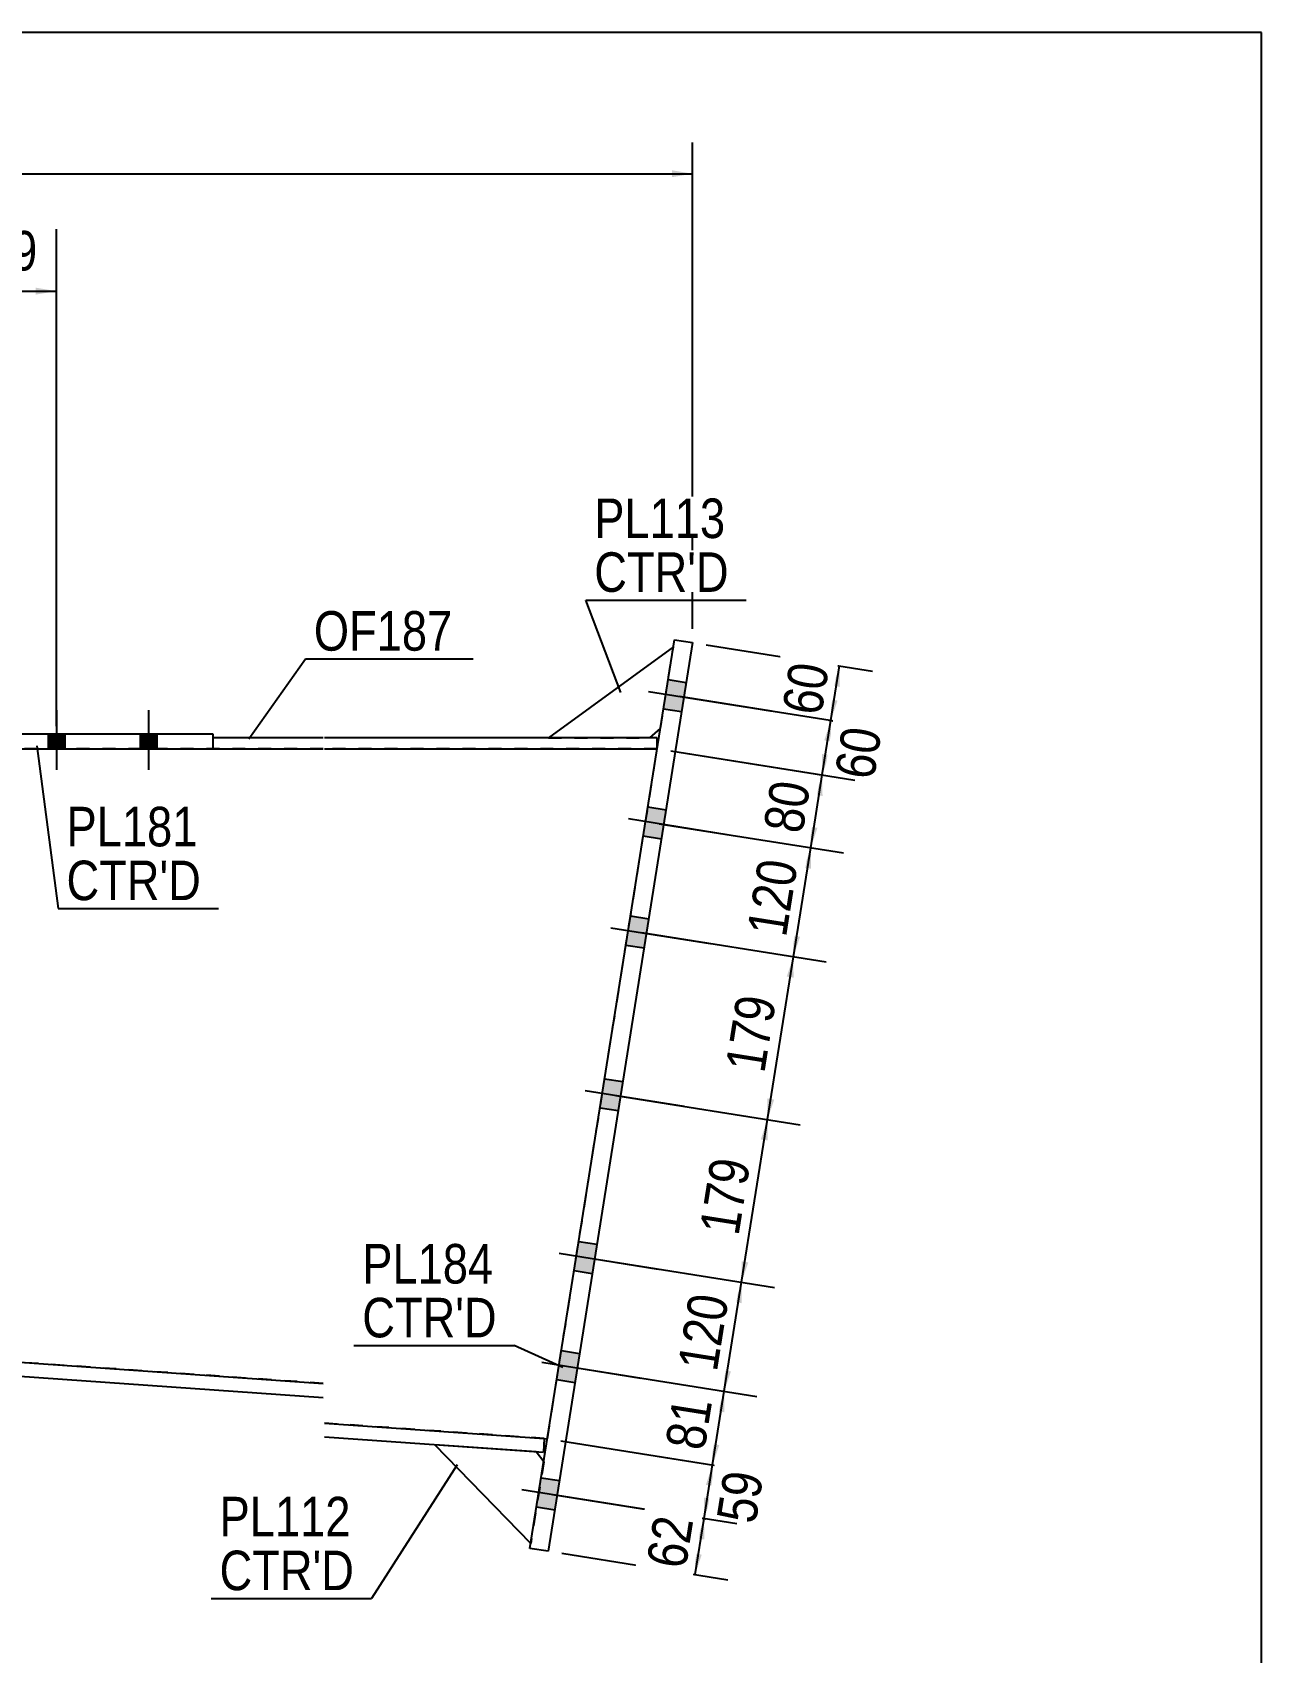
# Model space of a CAD drawing. Header units: millimetres. Extents: x -24 to 379, y -207 to 70.
# Drawn here: x 289.5 to 378.6, y -47.2 to 70.2 of the extents above; entities that cross this region are included whole.
import ezdxf

# ---------------------------------------------------------------- set-up
doc = ezdxf.new("R2010")
doc.units = ezdxf.units.MM
doc.linetypes.add('DXK_LINE_DOT1', pattern=[1.8814, 0.9407, -0.9407])
doc.styles.add('Arial Narrow', font='ARIALN.TTF', dxfattribs={"height": 0.2})

# ---------------------------------------------------------------- blocks, each defined once
blk = doc.blocks.new('Unknown-623588413-1210')
at = {"color": 5, "linetype": 'Continuous'}
for p, q in [((378.59, 70.24), (-21.41, 70.24)), ((378.59, -206.76), (378.59, 70.24))]:
    blk.add_line(p, q, dxfattribs=at)
blk = doc.blocks.new('Part-623588413-1668 - 1493')
at = {"color": 2, "linetype": 'Continuous'}
for p, q in [((325.57, -39.61), (336.04, 26.23)), ((337.36, 26.02), (326.89, -39.81)), ((336.04, 26.23), (337.36, 26.02)), ((326.89, -39.81), (325.57, -39.61))]:
    blk.add_line(p, q, dxfattribs=at)
blk = doc.blocks.new('Part-623588413-1566 - 1493')
at = {"color": 2, "linetype": 'Continuous'}
for p, q in [((310.59, 19.13), (302.6, 19.13)), ((334.79, 19.13), (310.69, 19.13)), ((334.79, 18.33), (334.79, 19.13)), ((302.6, 18.33), (310.59, 18.33)), ((310.69, 18.33), (334.79, 18.33))]:
    blk.add_line(p, q, dxfattribs=at)
at = {"color": 7, "linetype": 'DXK_LINE_DOT1'}
blk.add_line((302.6, 19.13), (302.6, 18.33), dxfattribs=at)
blk = doc.blocks.new('Bolt-623588413-2085 - 1493')
at = {"linetype": 'Continuous'}
for points in [[(335.58, 23.34), (335.25, 21.23), (336.56, 21.02), (336.9, 23.13)], [(335.58, 23.34), (335.25, 21.23), (336.56, 21.02), (336.9, 23.13)], [(334.12, 14.12), (333.78, 12.01), (335.1, 11.8), (335.43, 13.91)], [(334.12, 14.12), (333.78, 12.01), (335.1, 11.8), (335.43, 13.91)], [(332.86, 6.22), (332.52, 4.11), (333.84, 3.9), (334.18, 6.01)], [(332.86, 6.22), (332.52, 4.11), (333.84, 3.9), (334.18, 6.01)], [(330.98, -5.58), (330.65, -7.68), (331.97, -7.89), (332.3, -5.79)], [(330.98, -5.58), (330.65, -7.68), (331.97, -7.89), (332.3, -5.79)], [(329.11, -17.37), (328.77, -19.48), (330.09, -19.69), (330.42, -17.58)], [(329.11, -17.37), (328.77, -19.48), (330.09, -19.69), (330.42, -17.58)], [(327.85, -25.27), (327.52, -27.38), (328.83, -27.59), (329.17, -25.48)], [(327.85, -25.27), (327.52, -27.38), (328.83, -27.59), (329.17, -25.48)], [(326.39, -34.49), (326.05, -36.6), (327.37, -36.81), (327.7, -34.7)], [(326.39, -34.49), (326.05, -36.6), (327.37, -36.81), (327.7, -34.7)]]:
    blk.add_hatch(color=3, dxfattribs=at).paths.add_polyline_path(points)
at = {"color": 3, "linetype": 'Continuous'}
for p, q in [((334.16, 22.48), (341.34, 21.34)), ((334.16, 22.48), (341.34, 21.34)), ((335.58, 23.34), (336.9, 23.13)), ((335.58, 23.34), (336.9, 23.13)), ((335.25, 21.23), (336.56, 21.02)), ((335.25, 21.23), (336.56, 21.02)), ((334.12, 14.12), (335.43, 13.91)), ((334.12, 14.12), (335.43, 13.91)), ((332.7, 13.27), (339.87, 12.12)), ((332.7, 13.27), (339.87, 12.12)), ((333.78, 12.01), (335.1, 11.8)), ((333.78, 12.01), (335.1, 11.8)), ((332.86, 6.22), (334.18, 6.01)), ((332.86, 6.22), (334.18, 6.01)), ((331.44, 5.36), (338.62, 4.22)), ((331.44, 5.36), (338.62, 4.22)), ((332.52, 4.11), (333.84, 3.9)), ((332.52, 4.11), (333.84, 3.9)), ((330.98, -5.58), (332.3, -5.79)), ((330.98, -5.58), (332.3, -5.79)), ((329.56, -6.43), (336.74, -7.57)), ((329.56, -6.43), (336.74, -7.57)), ((330.65, -7.68), (331.97, -7.89)), ((330.65, -7.68), (331.97, -7.89)), ((329.11, -17.37), (330.42, -17.58)), ((329.11, -17.37), (330.42, -17.58)), ((327.69, -18.23), (334.87, -19.37)), ((327.69, -18.23), (334.87, -19.37)), ((328.77, -19.48), (330.09, -19.69)), ((328.77, -19.48), (330.09, -19.69)), ((327.85, -25.27), (329.17, -25.48)), ((327.85, -25.27), (329.17, -25.48)), ((326.43, -26.13), (333.61, -27.27)), ((326.43, -26.13), (333.61, -27.27)), ((327.52, -27.38), (328.83, -27.59)), ((327.52, -27.38), (328.83, -27.59)), ((326.39, -34.49), (327.7, -34.7)), ((326.39, -34.49), (327.7, -34.7)), ((324.97, -35.34), (332.14, -36.49)), ((324.97, -35.34), (332.14, -36.49)), ((326.05, -36.6), (327.37, -36.81)), ((326.05, -36.6), (327.37, -36.81))]:
    blk.add_line(p, q, dxfattribs=at)
blk = doc.blocks.new('Part-623588413-1936 - 1493')
at = {"color": 2, "linetype": 'Continuous'}
for p, q in [((249.15, -21.17), (249.08, -22.16)), ((249.08, -22.16), (260.66, -22.97)), ((249.15, -21.17), (260.66, -21.97)), ((260.76, -24.08), (278.49, -25.31)), ((260.76, -25.08), (278.49, -26.31)), ((278.59, -25.43), (310.59, -27.66)), ((278.59, -26.44), (310.59, -28.67)), ((310.69, -30.54), (326.61, -31.65)), ((310.69, -31.54), (326.54, -32.65)), ((326.61, -31.65), (326.54, -32.65))]:
    blk.add_line(p, q, dxfattribs=at)
blk = doc.blocks.new('Part-623588413-1697 - 1493')
at = {"color": 2, "linetype": 'Continuous'}
for p, q in [((325.63, -39.25), (318.69, -32.11)), ((326.01, -32.62), (318.69, -32.11)), ((326.57, -33.33), (326.01, -32.62))]:
    blk.add_line(p, q, dxfattribs=at)
at = {"color": 7, "linetype": 'DXK_LINE_DOT1'}
blk.add_line((326.57, -33.33), (325.63, -39.25), dxfattribs=at)
blk = doc.blocks.new('Part-623588413-1726 - 1493')
at = {"color": 2, "linetype": 'Continuous'}
for p, q in [((335.96, 25.72), (326.91, 19.13)), ((334.25, 19.13), (335.02, 19.79))]:
    blk.add_line(p, q, dxfattribs=at)
at = {"color": 7, "linetype": 'DXK_LINE_DOT1'}
for p, q in [((335.02, 19.79), (335.96, 25.72)), ((326.91, 19.13), (334.25, 19.13))]:
    blk.add_line(p, q, dxfattribs=at)
blk = doc.blocks.new('Part-623588413-1811 - 1493')
at = {"color": 2, "linetype": 'Continuous'}
for p, q in [((286.59, 19.4), (286.59, 18.33)), ((286.59, 19.4), (302.59, 19.4)), ((302.59, 19.4), (302.59, 18.33)), ((286.59, 18.33), (302.59, 18.33))]:
    blk.add_line(p, q, dxfattribs=at)
blk = doc.blocks.new('Part-623588413-1833 - 1493')
at = {"color": 2, "linetype": 'Continuous'}
for p, q in [((232.98, -18.33), (232.98, 18.33)), ((326.61, -31.65), (326.83, -31.67))]:
    blk.add_line(p, q, dxfattribs=at)
at = {"color": 7, "linetype": 'DXK_LINE_DOT1'}
for p, q in [((240.98, 18.33), (232.98, 18.33)), ((260.66, 18.33), (241.08, 18.33)), ((278.49, 18.33), (260.76, 18.33)), ((310.59, 18.33), (278.59, 18.33)), ((334.79, 18.33), (310.69, 18.33)), ((326.83, -31.67), (334.79, 18.33)), ((240.98, -18.89), (232.98, -18.33)), ((260.66, -21.97), (241.08, -20.6)), ((278.49, -25.31), (260.76, -24.08)), ((310.59, -27.66), (278.59, -25.43)), ((326.61, -31.65), (310.69, -30.54))]:
    blk.add_line(p, q, dxfattribs=at)
blk = doc.blocks.new('Bolt-623588413-2165 - 1493')
at = {"linetype": 'Continuous'}
for points in [[(290.66, 18.33), (291.86, 18.33), (291.86, 19.4), (290.66, 19.4)], [(290.66, 18.33), (291.86, 18.33), (291.86, 19.4), (290.66, 19.4)], [(297.33, 18.33), (298.53, 18.33), (298.53, 19.4), (297.33, 19.4)], [(297.33, 18.33), (298.53, 18.33), (298.53, 19.4), (297.33, 19.4)]]:
    blk.add_hatch(color=3, dxfattribs=at).paths.add_polyline_path(points)
at = {"color": 3, "linetype": 'Continuous'}
for p, q in [((291.26, 21.13), (291.26, 16.8)), ((291.26, 21.13), (291.26, 16.8)), ((297.93, 21.13), (297.93, 16.8)), ((297.93, 21.13), (297.93, 16.8)), ((290.66, 19.4), (290.66, 18.33)), ((290.66, 19.4), (290.66, 18.33)), ((291.86, 19.4), (291.86, 18.33)), ((291.86, 19.4), (291.86, 18.33)), ((297.33, 19.4), (297.33, 18.33)), ((297.33, 19.4), (297.33, 18.33)), ((298.53, 19.4), (298.53, 18.33)), ((298.53, 19.4), (298.53, 18.33))]:
    blk.add_line(p, q, dxfattribs=at)
blk = doc.blocks.new('StraightDimension-623588413-6345 - 1493')
at = {"linetype": 'Continuous'}
for points in [[(342.3, -9.98), (342.78, -8.53), (342.8, -10.05)], [(341.39, -18.89), (340.91, -20.33), (340.9, -18.81)]]:
    blk.add_hatch(color=7, dxfattribs=at).paths.add_polyline_path(points)
at = {"color": 7, "linetype": 'Continuous'}
for p, q in [((331.8, -6.79), (345.15, -8.91)), ((340.91, -20.33), (342.78, -8.53)), ((329.93, -18.58), (343.28, -20.71))]:
    blk.add_line(p, q, dxfattribs=at)
at = {"color": 0}
blk.add_wipeout([(342.22, -11.11), (338.08, -10.45), (337.03, -17.05), (341.17, -17.71)], dxfattribs=at)
at = {"color": 3, "style": 'Arial Narrow'}
blk.add_text('179', height=2.863, rotation=80.9647, dxfattribs=at).set_placement((340.68, -17.02))
blk = doc.blocks.new('StraightDimension-623588413-2680 - 1493')
at = {"linetype": 'Continuous'}
blk.add_hatch(color=7, dxfattribs=at).paths.add_polyline_path([(335.86, 60.25), (337.36, 60), (335.86, 59.75)])
at = {"color": 7, "linetype": 'Continuous'}
for p, q in [((337.36, 27.02), (337.36, 62.25)), ((-1.33, 60), (337.36, 60))]:
    blk.add_line(p, q, dxfattribs=at)
blk = doc.blocks.new('StraightDimension-623588413-6340 - 1493')
at = {"linetype": 'Continuous'}
for points in [[(347.53, 22.89), (348.01, 24.33), (348.02, 22.81)], [(347.86, 21.82), (347.38, 20.38), (347.37, 21.9)]]:
    blk.add_hatch(color=7, dxfattribs=at).paths.add_polyline_path(points)
at = {"color": 7, "linetype": 'Continuous'}
for p, q in [((338.35, 25.87), (350.38, 23.95)), ((347.38, 20.38), (348.01, 24.33)), ((336.4, 22.13), (349.75, 20))]:
    blk.add_line(p, q, dxfattribs=at)
at = {"color": 0}
blk.add_wipeout([(347.93, 24.78), (343.78, 25.44), (343.02, 20.64), (347.17, 19.98)], dxfattribs=at)
at = {"color": 3, "style": 'Arial Narrow'}
blk.add_text('60', height=2.863, rotation=80.9647, dxfattribs=at).set_placement((346.67, 20.67))
blk = doc.blocks.new('StraightDimension-623588413-6341 - 1493')
at = {"linetype": 'Continuous'}
for points in [[(346.9, 18.94), (347.38, 20.38), (347.39, 18.86)], [(347.24, 17.87), (346.75, 16.43), (346.74, 17.95)]]:
    blk.add_hatch(color=7, dxfattribs=at).paths.add_polyline_path(points)
at = {"color": 7, "linetype": 'Continuous'}
for p, q in [((336.4, 22.13), (349.6, 20.03)), ((346.75, 16.43), (347.38, 20.38)), ((335.77, 18.18), (348.98, 16.08))]:
    blk.add_line(p, q, dxfattribs=at)
at = {"color": 0}
blk.add_wipeout([(351.75, 20.12), (347.6, 20.78), (346.83, 15.98), (350.98, 15.32)], dxfattribs=at)
at = {"color": 3, "style": 'Arial Narrow'}
blk.add_text('60', height=2.863, rotation=80.9647, dxfattribs=at).set_placement((350.48, 16.01))
blk = doc.blocks.new('StraightDimension-623588413-6342 - 1493')
at = {"linetype": 'Continuous'}
for points in [[(346.27, 14.99), (346.75, 16.43), (346.77, 14.91)], [(346.4, 12.6), (345.92, 11.16), (345.9, 12.68)]]:
    blk.add_hatch(color=7, dxfattribs=at).paths.add_polyline_path(points)
at = {"color": 7, "linetype": 'Continuous'}
for p, q in [((335.77, 18.18), (349.12, 16.05)), ((345.92, 11.16), (346.75, 16.43)), ((334.93, 12.9), (348.29, 10.78))]:
    blk.add_line(p, q, dxfattribs=at)
at = {"color": 0}
blk.add_wipeout([(346.57, 16.22), (342.42, 16.87), (341.66, 12.08), (345.81, 11.42)], dxfattribs=at)
at = {"color": 3, "style": 'Arial Narrow'}
blk.add_text('80', height=2.863, rotation=80.9647, dxfattribs=at).set_placement((345.31, 12.11))
blk = doc.blocks.new('StraightDimension-623588413-6343 - 1493')
at = {"linetype": 'Continuous'}
for points in [[(345.43, 9.71), (345.92, 11.16), (345.93, 9.64)], [(345.14, 4.7), (344.66, 3.26), (344.65, 4.78)]]:
    blk.add_hatch(color=7, dxfattribs=at).paths.add_polyline_path(points)
at = {"color": 7, "linetype": 'Continuous'}
for p, q in [((334.93, 12.9), (348.29, 10.78)), ((344.66, 3.26), (345.92, 11.16)), ((333.68, 5.01), (347.03, 2.89))]:
    blk.add_line(p, q, dxfattribs=at)
at = {"color": 0}
blk.add_wipeout([(345.66, 10.53), (341.52, 11.19), (340.47, 4.59), (344.61, 3.93)], dxfattribs=at)
at = {"color": 3, "style": 'Arial Narrow'}
blk.add_text('120', height=2.863, rotation=80.9647, dxfattribs=at).set_placement((344.12, 4.62))
blk = doc.blocks.new('StraightDimension-623588413-6344 - 1493')
at = {"linetype": 'Continuous'}
for points in [[(344.18, 1.82), (344.66, 3.26), (344.67, 1.74)], [(343.27, -7.09), (342.78, -8.53), (342.77, -7.01)]]:
    blk.add_hatch(color=7, dxfattribs=at).paths.add_polyline_path(points)
at = {"color": 7, "linetype": 'Continuous'}
for p, q in [((333.68, 5.01), (347.03, 2.89)), ((342.78, -8.53), (344.66, 3.26)), ((331.8, -6.79), (345.15, -8.91))]:
    blk.add_line(p, q, dxfattribs=at)
at = {"color": 0}
blk.add_wipeout([(344.1, 0.69), (339.95, 1.35), (338.9, -5.25), (343.05, -5.91)], dxfattribs=at)
at = {"color": 3, "style": 'Arial Narrow'}
blk.add_text('179', height=2.863, rotation=80.9647, dxfattribs=at).set_placement((342.55, -5.23))
blk = doc.blocks.new('StraightDimension-623588413-6346 - 1493')
at = {"linetype": 'Continuous'}
for points in [[(340.43, -21.77), (340.91, -20.33), (340.92, -21.85)], [(340.13, -26.79), (339.65, -28.23), (339.64, -26.71)]]:
    blk.add_hatch(color=7, dxfattribs=at).paths.add_polyline_path(points)
at = {"color": 7, "linetype": 'Continuous'}
for p, q in [((329.93, -18.58), (343.28, -20.71)), ((339.65, -28.23), (340.91, -20.33)), ((328.67, -26.48), (342.02, -28.61))]:
    blk.add_line(p, q, dxfattribs=at)
at = {"color": 0}
blk.add_wipeout([(340.66, -20.95), (336.51, -20.29), (335.46, -26.9), (339.61, -27.56)], dxfattribs=at)
at = {"color": 3, "style": 'Arial Narrow'}
blk.add_text('120', height=2.863, rotation=80.9647, dxfattribs=at).set_placement((339.11, -26.87))
blk = doc.blocks.new('StraightDimension-623588413-6347 - 1493')
at = {"linetype": 'Continuous'}
for points in [[(339.17, -29.67), (339.65, -28.23), (339.66, -29.75)], [(339.29, -32.13), (338.8, -33.57), (338.79, -32.05)]]:
    blk.add_hatch(color=7, dxfattribs=at).paths.add_polyline_path(points)
at = {"color": 7, "linetype": 'Continuous'}
for p, q in [((328.67, -26.48), (342.02, -28.61)), ((338.8, -33.57), (339.65, -28.23)), ((327.82, -31.82), (341.17, -33.95))]:
    blk.add_line(p, q, dxfattribs=at)
at = {"color": 0}
blk.add_wipeout([(339.46, -28.48), (335.31, -27.82), (334.55, -32.61), (338.7, -33.27)], dxfattribs=at)
at = {"color": 3, "style": 'Arial Narrow'}
blk.add_text('81', height=2.863, rotation=80.9647, dxfattribs=at).set_placement((338.2, -32.59))
blk = doc.blocks.new('StraightDimension-623588413-6348 - 1493')
at = {"linetype": 'Continuous'}
for points in [[(338.32, -35.01), (338.8, -33.57), (338.81, -35.09)], [(338.67, -36), (338.19, -37.45), (338.18, -35.93)]]:
    blk.add_hatch(color=7, dxfattribs=at).paths.add_polyline_path(points)
at = {"color": 7, "linetype": 'Continuous'}
for p, q in [((327.82, -31.82), (341.03, -33.92)), ((338.19, -37.45), (338.8, -33.57)), ((327.21, -35.7), (340.41, -37.8))]:
    blk.add_line(p, q, dxfattribs=at)
at = {"color": 0}
blk.add_wipeout([(343.17, -33.79), (339.02, -33.13), (338.26, -37.93), (342.41, -38.59)], dxfattribs=at)
at = {"color": 3, "style": 'Arial Narrow'}
blk.add_text('59', height=2.863, rotation=80.9647, dxfattribs=at).set_placement((341.91, -37.9))
blk = doc.blocks.new('StraightDimension-623588413-6349 - 1493')
at = {"linetype": 'Continuous'}
for points in [[(337.7, -38.89), (338.19, -37.45), (338.2, -38.97)], [(338.02, -40.07), (337.54, -41.51), (337.53, -39.99)]]:
    blk.add_hatch(color=7, dxfattribs=at).paths.add_polyline_path(points)
at = {"color": 7, "linetype": 'Continuous'}
for p, q in [((327.21, -35.7), (340.56, -37.82)), ((337.54, -41.51), (338.19, -37.45)), ((327.88, -39.97), (339.91, -41.89))]:
    blk.add_line(p, q, dxfattribs=at)
at = {"color": 0}
blk.add_wipeout([(338.1, -37.06), (333.95, -36.4), (333.19, -41.19), (337.33, -41.85)], dxfattribs=at)
at = {"color": 3, "style": 'Arial Narrow'}
blk.add_text('62', height=2.863, rotation=80.9647, dxfattribs=at).set_placement((336.84, -41.17))
blk = doc.blocks.new('StraightDimension-623588413-7185 - 1493')
at = {"linetype": 'Continuous'}
blk.add_hatch(color=7, dxfattribs=at).paths.add_polyline_path([(289.76, 51.74), (291.26, 51.49), (289.76, 51.24)])
at = {"color": 7, "linetype": 'Continuous'}
for p, q in [((291.26, 19.97), (291.26, 55.99)), ((279.37, 51.49), (291.26, 51.49))]:
    blk.add_line(p, q, dxfattribs=at)
at = {"color": 0}
blk.add_wipeout([(290.49, 52.39), (290.49, 56.59), (280.15, 56.59), (280.15, 52.39)], dxfattribs=at)
at = {"color": 3, "style": 'Arial Narrow'}
blk.add_text('10709', height=2.863, dxfattribs=at).set_placement((280.75, 52.99))
blk = doc.blocks.new('Mark-623588413-1562 - 1493')
at = {"color": 7, "linetype": 'Continuous'}
for p, q in [((305.19, 19.04), (309.31, 24.84)), ((309.31, 24.84), (321.45, 24.84))]:
    blk.add_line(p, q, dxfattribs=at)
at = {"color": 0}
blk.add_wipeout([(319.95, 25.44), (319.95, 28.44), (309.91, 28.44), (309.91, 25.44)], dxfattribs=at)
blk.add_wipeout([(319.95, 25.44), (319.95, 28.44), (309.91, 28.44), (309.91, 25.44)], dxfattribs=at)
at = {"color": 3, "style": 'Arial Narrow'}
blk.add_text('OF187', height=2.863, dxfattribs=at).set_placement((309.91, 25.44))
blk = doc.blocks.new('Mark-623588413-1807 - 1493')
at = {"color": 7, "linetype": 'Continuous'}
for p, q in [((289.83, 18.55), (291.39, 6.76)), ((291.39, 6.76), (303, 6.76))]:
    blk.add_line(p, q, dxfattribs=at)
at = {"color": 0}
for points in [[(301.5, 11.26), (301.5, 14.26), (291.99, 14.26), (291.99, 11.26)], [(301.75, 7.36), (301.75, 10.36), (291.99, 10.36), (291.99, 7.36)]]:
    blk.add_wipeout(points, dxfattribs=at)
for points in [[(301.5, 11.26), (301.5, 14.26), (291.99, 14.26), (291.99, 11.26)], [(301.75, 7.36), (301.75, 10.36), (291.99, 10.36), (291.99, 7.36)]]:
    blk.add_wipeout(points, dxfattribs=at)
at = {"color": 3, "style": 'Arial Narrow'}
blk.add_text('PL181', height=2.863, dxfattribs=at).set_placement((291.99, 11.26))
at = {"color": 1, "style": 'Arial Narrow'}
blk.add_text("CTR'D", height=2.863, dxfattribs=at).set_placement((291.99, 7.36))
blk = doc.blocks.new('Mark-623588413-1664 - 1493')
at = {"color": 7, "linetype": 'Continuous'}
for p in [(312.82, -24.92), (327.96, -26.5)]:
    blk.add_line(p, (324.43, -24.92), dxfattribs=at)
at = {"color": 0}
for points in [[(322.93, -20.42), (322.93, -17.42), (313.42, -17.42), (313.42, -20.42)], [(323.18, -24.32), (323.18, -21.32), (313.42, -21.32), (313.42, -24.32)]]:
    blk.add_wipeout(points, dxfattribs=at)
for points in [[(322.93, -20.42), (322.93, -17.42), (313.42, -17.42), (313.42, -20.42)], [(323.18, -24.32), (323.18, -21.32), (313.42, -21.32), (313.42, -24.32)]]:
    blk.add_wipeout(points, dxfattribs=at)
at = {"color": 3, "style": 'Arial Narrow'}
blk.add_text('PL184', height=2.863, dxfattribs=at).set_placement((313.42, -20.42))
at = {"color": 1, "style": 'Arial Narrow'}
blk.add_text("CTR'D", height=2.863, dxfattribs=at).set_placement((313.42, -24.32))
blk = doc.blocks.new('Mark-623588413-1693 - 1493')
at = {"color": 7, "linetype": 'Continuous'}
for p in [(320.29, -33.56), (302.48, -43.24)]:
    blk.add_line(p, (314.09, -43.24), dxfattribs=at)
at = {"color": 0}
for points in [[(312.59, -38.74), (312.59, -35.74), (303.08, -35.74), (303.08, -38.74)], [(312.84, -42.64), (312.84, -39.64), (303.08, -39.64), (303.08, -42.64)]]:
    blk.add_wipeout(points, dxfattribs=at)
for points in [[(312.59, -38.74), (312.59, -35.74), (303.08, -35.74), (303.08, -38.74)], [(312.84, -42.64), (312.84, -39.64), (303.08, -39.64), (303.08, -42.64)]]:
    blk.add_wipeout(points, dxfattribs=at)
at = {"color": 3, "style": 'Arial Narrow'}
blk.add_text('PL112', height=2.863, dxfattribs=at).set_placement((303.08, -38.74))
at = {"color": 1, "style": 'Arial Narrow'}
blk.add_text("CTR'D", height=2.863, dxfattribs=at).set_placement((303.08, -42.64))
blk = doc.blocks.new('Mark-623588413-1722 - 1493')
at = {"color": 7, "linetype": 'Continuous'}
for p, q in [((332.15, 22.4), (329.63, 29.1)), ((329.63, 29.1), (341.24, 29.1))]:
    blk.add_line(p, q, dxfattribs=at)
at = {"color": 0}
for points in [[(339.74, 33.6), (339.74, 36.6), (330.23, 36.6), (330.23, 33.6)], [(339.99, 29.7), (339.99, 32.7), (330.23, 32.7), (330.23, 29.7)]]:
    blk.add_wipeout(points, dxfattribs=at)
for points in [[(339.74, 33.6), (339.74, 36.6), (330.23, 36.6), (330.23, 33.6)], [(339.99, 29.7), (339.99, 32.7), (330.23, 32.7), (330.23, 29.7)]]:
    blk.add_wipeout(points, dxfattribs=at)
at = {"color": 3, "style": 'Arial Narrow'}
blk.add_text('PL113', height=2.863, dxfattribs=at).set_placement((330.23, 33.6))
at = {"color": 1, "style": 'Arial Narrow'}
blk.add_text("CTR'D", height=2.863, dxfattribs=at).set_placement((330.23, 29.7))

msp = doc.modelspace()

# ---------------------------------------------------------------- block references
for name in ['Unknown-623588413-1210', 'Part-623588413-1668 - 1493', 'Part-623588413-1726 - 1493', 'Bolt-623588413-2085 - 1493', 'Bolt-623588413-2165 - 1493', 'Part-623588413-1811 - 1493', 'Part-623588413-1566 - 1493', 'Part-623588413-1833 - 1493', 'Part-623588413-1936 - 1493', 'Part-623588413-1697 - 1493']:
    msp.add_blockref(name, (0, 0))

# ---------------------------------------------------------------- next in the draw order: block references
for name in ['StraightDimension-623588413-2680 - 1493', 'Mark-623588413-1807 - 1493', 'StraightDimension-623588413-6345 - 1493', 'Mark-623588413-1693 - 1493']:
    msp.add_blockref(name, (0, 0))

# ---------------------------------------------------------------- next in the draw order: block references
for name in ['StraightDimension-623588413-7185 - 1493', 'Mark-623588413-1562 - 1493', 'StraightDimension-623588413-6340 - 1493', 'StraightDimension-623588413-6346 - 1493']:
    msp.add_blockref(name, (0, 0))

# ---------------------------------------------------------------- next in the draw order: block references
for name in ['StraightDimension-623588413-6341 - 1493', 'StraightDimension-623588413-6347 - 1493']:
    msp.add_blockref(name, (0, 0))

# ---------------------------------------------------------------- next in the draw order: block references
for name in ['Mark-623588413-1722 - 1493', 'StraightDimension-623588413-6342 - 1493', 'Mark-623588413-1664 - 1493', 'StraightDimension-623588413-6348 - 1493']:
    msp.add_blockref(name, (0, 0))

# ---------------------------------------------------------------- next in the draw order: block references
for name in ['StraightDimension-623588413-6343 - 1493', 'StraightDimension-623588413-6349 - 1493']:
    msp.add_blockref(name, (0, 0))

# ---------------------------------------------------------------- next in the draw order: block references
msp.add_blockref('StraightDimension-623588413-6344 - 1493', (0, 0))

doc.saveas('drawing.dxf')
